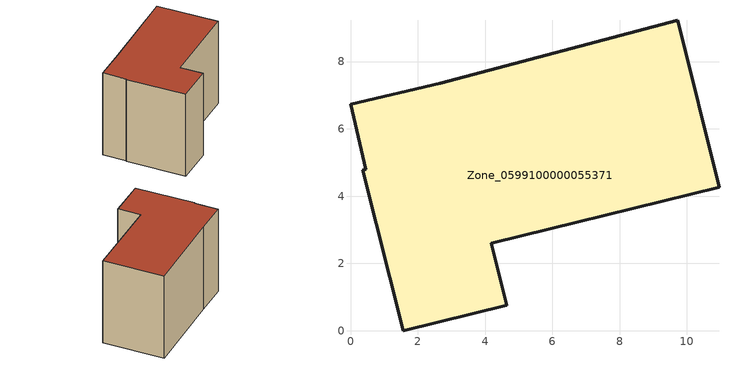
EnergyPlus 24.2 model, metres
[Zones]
Zone_0599100000055371
 floor ground (C_G): 4.18,2.6 4.64,0.76 1.57,0 0.37,4.77 0.45,4.8 0,6.73 2.66,7.36 9.73,9.23 10.95,4.27 z0
 wall outside (C_F): 2.66,7.36 0,6.73 0.45,4.8 0.37,4.77 1.57,0 4.64,0.76 4.18,2.6 10.95,4.27 9.73,9.23 2.66,7.36 z0:7.36
 roof outside (C_R): 10.95,4.27 9.73,9.23 2.66,7.36 0,6.73 0.45,4.8 0.37,4.77 1.57,0 4.64,0.76 4.18,2.6 z7.36
[BUILDING]
Pand.0599100000055371: North Axis=0; Terrain=City; Loads Convergence Tolerance Value=0.04; Temperature Convergence Tolerance Value=0.4; Solar Distribution=FullExterior; Maximum Number of Warmup Days=25; Minimum Number of Warmup Days=1
[Site:Location]
Rotterdam.The.Hague.AP_ZH_NLD Design_Conditions: Latitude=51.96; Longitude=4.45; Time Zone=1; Elevation=-4.5
[SITE:GROUNDTEMPERATURE:BUILDINGSURFACE]
18, 18, 18, 18, 18, 18, 18, 18, 18, 18, 18, 18
[MATERIAL] Thermal Absorptance=0.9; Solar Absorptance=0.7; Visible Absorptance=0.7
Name | Roughness | Thickness | Conductivity | Density | Specific Heat
G.TC.1946 | MediumSmooth | 0.15 | 1 | 540 | 1210
F.TC.1946 | Rough | 0.3 | 0.857143 | 1920 | 840
R.TC.1946 | MediumRough | 0.2 | 0.909091 | 1500 | 1000
[CONSTRUCTION]
C_G: G.TC.1946
C_F: F.TC.1946
C_R: R.TC.1946
[ZONE]
Zone_0599100000055371: Type=1; Multiplier=1; Ceiling Height=Autocalculate; Volume=Autocalculate; Floor Area=autocalculate; Part of Total Floor Area=Yes
[ZONEINFILTRATION:DESIGNFLOWRATE]
Infil_Zone_0599100000055371: Zone or ZoneList or Space or SpaceList=Zone_0599100000055371; Schedule=AlwaysOn; Design Flow Rate Calculation Method=Flow/Area; Flow Rate per Floor Area=0.003; Constant Term Coefficient=1; Temperature Term Coefficient=0; Velocity Term Coefficient=0; Velocity Squared Term Coefficient=0
[HVACTEMPLATE:ZONE:IDEALLOADSAIRSYSTEM]
Zone_0599100000055371: Maximum Heating Supply Air Temperature=50; Minimum Cooling Supply Air Temperature=13; Maximum Heating Supply Air Humidity Ratio=0.0156; Minimum Cooling Supply Air Humidity Ratio=0.0077; Heating Limit=NoLimit; Cooling Limit=NoLimit; Dehumidification Control Type=ConstantSensibleHeatRatio; Cooling Sensible Heat Ratio=0.7; Dehumidification Setpoint=60; Humidification Control Type=None; Humidification Setpoint=30; Outdoor Air Method=None; Outdoor Air Flow Rate per Person=0.00944; Outdoor Air Flow Rate per Zone Floor Area=0; Outdoor Air Flow Rate per Zone=0; Demand Controlled Ventilation Type=None; Outdoor Air Economizer Type=NoEconomizer; Heat Recovery Type=None; Sensible Heat Recovery Effectiveness=0.7; Latent Heat Recovery Effectiveness=0.65
[ZONECONTROL:THERMOSTAT]
ThermostatControl_Zone_0599100000055371: Zone or ZoneList=Zone_0599100000055371; Control Type Schedule=DualSetpointControlType; Control 1=Thermostat_Zone_0599100000055371; Temperature Difference Between Cutout And Setpoint=0
[THERMOSTATSETPOINT:DUALSETPOINT]
Thermostat_Zone_0599100000055371: Heating Setpoint Temperature Schedule=HeatingSetpoint_Zone_0599100000055371; Cooling Setpoint Temperature Schedule=CoolingSetpoint_Zone_0599100000055371
[SCHEDULE:COMPACT]
HeatingSetpoint_Zone_0599100000055371: Through: 12/31, For: AllDays, Until: 24:00, 21
CoolingSetpoint_Zone_0599100000055371: Through: 12/31, For: AllDays, Until: 24:00, 24
DualSetpointControlType: Through: 12/31, For: AllDays, Until: 24:00, 4
AlwaysOn: Through: 12/31, For: AllDays, Until: 24:00, 1
